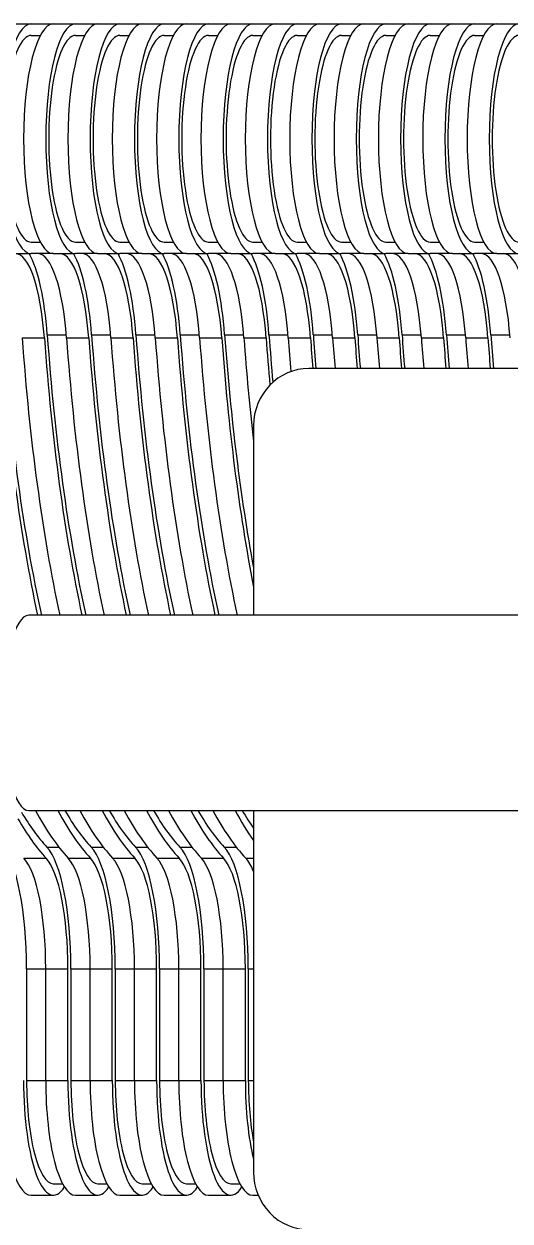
# Model space of a CAD drawing. Header units: millimetres. Extents: x 3795014 to 4300160, y 3869364 to 4016788.
# Drawn here: x 4226383.2 to 4226404.3, y 3922799.4 to 3922851.5 of the extents above; entities that cross this region are included whole.
import ezdxf

# ---------------------------------------------------------------- set-up
doc = ezdxf.new("R2010")
doc.units = ezdxf.units.MM
doc.layers.add('линия перехода', color=7, linetype='Continuous')
doc.layers.add('основная', color=7, linetype='Continuous', lineweight=50)

msp = doc.modelspace()

# ---------------------------------------------------------------- linework, layer by layer
at = {"layer": 'линия перехода', "color": 0, "linetype": 'Continuous', "lineweight": -3}
for p, q in [((4226383.1, 3922837.865), (4226384.066, 3922837.865)), ((4226384.191, 3922837.998), (4226385.022, 3922837.998)), ((4226385.032, 3922837.865), (4226385.998, 3922837.865)), ((4226386.123, 3922837.998), (4226386.954, 3922837.998)), ((4226386.964, 3922837.865), (4226387.93, 3922837.865)), ((4226388.054, 3922837.998), (4226388.885, 3922837.998)), ((4226388.895, 3922837.865), (4226389.861, 3922837.865)), ((4226389.986, 3922837.998), (4226390.817, 3922837.998)), ((4226390.827, 3922837.865), (4226391.793, 3922837.865)), ((4226391.918, 3922837.998), (4226392.749, 3922837.998)), ((4226392.759, 3922837.865), (4226393.725, 3922837.865)), ((4226393.85, 3922837.998), (4226394.68, 3922837.998)), ((4226394.69, 3922837.865), (4226395.656, 3922837.865)), ((4226395.781, 3922837.998), (4226396.612, 3922837.998)), ((4226396.622, 3922837.865), (4226397.588, 3922837.865)), ((4226397.713, 3922837.998), (4226398.544, 3922837.998)), ((4226398.554, 3922837.865), (4226399.52, 3922837.865)), ((4226399.645, 3922837.998), (4226400.475, 3922837.998)), ((4226400.485, 3922837.865), (4226401.451, 3922837.865)), ((4226401.576, 3922837.998), (4226402.407, 3922837.998)), ((4226402.417, 3922837.865), (4226403.383, 3922837.865)), ((4226403.508, 3922837.998), (4226404.339, 3922837.998)), ((4226384.177, 3922815.69), (4226384.698, 3922815.69)), ((4226386.109, 3922815.69), (4226386.63, 3922815.69)), ((4226388.041, 3922815.69), (4226388.562, 3922815.69)), ((4226389.972, 3922815.69), (4226390.493, 3922815.69)), ((4226391.904, 3922815.69), (4226392.425, 3922815.69)), ((4226383.177, 3922815.208), (4226384.143, 3922815.208)), ((4226385.109, 3922815.208), (4226386.074, 3922815.208)), ((4226387.04, 3922815.208), (4226388.006, 3922815.208)), ((4226388.972, 3922815.208), (4226389.938, 3922815.208)), ((4226390.904, 3922815.208), (4226391.87, 3922815.208)), ((4226392.835, 3922815.208), (4226393.176, 3922815.208)), ((4226383.291, 3922810.389), (4226384.127, 3922810.389)), ((4226384.127, 3922810.389), (4226385.093, 3922810.389)), ((4226385.223, 3922810.389), (4226386.059, 3922810.389)), ((4226386.059, 3922810.389), (4226387.025, 3922810.389)), ((4226387.154, 3922810.389), (4226387.991, 3922810.389)), ((4226387.991, 3922810.389), (4226388.956, 3922810.389)), ((4226389.086, 3922810.389), (4226389.922, 3922810.389)), ((4226389.922, 3922810.389), (4226390.888, 3922810.389)), ((4226391.018, 3922810.389), (4226391.854, 3922810.389)), ((4226391.854, 3922810.389), (4226392.82, 3922810.389)), ((4226392.949, 3922810.389), (4226393.176, 3922810.389)), ((4226383.291, 3922805.531), (4226384.127, 3922805.531)), ((4226384.127, 3922805.531), (4226385.093, 3922805.531)), ((4226385.223, 3922805.531), (4226386.059, 3922805.531)), ((4226386.059, 3922805.531), (4226387.025, 3922805.531)), ((4226387.154, 3922805.531), (4226387.991, 3922805.531)), ((4226387.991, 3922805.531), (4226388.956, 3922805.531)), ((4226389.086, 3922805.531), (4226389.922, 3922805.531)), ((4226389.922, 3922805.531), (4226390.888, 3922805.531)), ((4226391.018, 3922805.531), (4226391.854, 3922805.531)), ((4226391.854, 3922805.531), (4226392.82, 3922805.531)), ((4226392.949, 3922805.531), (4226393.176, 3922805.531))]:
    msp.add_line(p, q, dxfattribs=at)
at = {"layer": 'основная', "color": 0, "linetype": 'Continuous', "lineweight": -3}
for p, q in [((4226382.524, 3922851.531), (4226383.49, 3922851.531)), ((4226383.49, 3922851.531), (4226384.456, 3922851.531)), ((4226384.456, 3922851.531), (4226385.422, 3922851.531)), ((4226385.422, 3922851.531), (4226386.388, 3922851.531)), ((4226386.388, 3922851.531), (4226387.353, 3922851.531)), ((4226387.353, 3922851.531), (4226388.319, 3922851.531)), ((4226388.319, 3922851.531), (4226389.285, 3922851.531)), ((4226389.285, 3922851.531), (4226390.251, 3922851.531)), ((4226390.251, 3922851.531), (4226391.217, 3922851.531)), ((4226391.217, 3922851.531), (4226392.183, 3922851.531)), ((4226392.183, 3922851.531), (4226393.148, 3922851.531)), ((4226393.148, 3922851.531), (4226394.114, 3922851.531)), ((4226394.114, 3922851.531), (4226395.08, 3922851.531)), ((4226395.08, 3922851.531), (4226396.046, 3922851.531)), ((4226396.046, 3922851.531), (4226397.012, 3922851.531)), ((4226397.012, 3922851.531), (4226397.978, 3922851.531)), ((4226397.978, 3922851.531), (4226398.943, 3922851.531)), ((4226398.943, 3922851.531), (4226399.909, 3922851.531)), ((4226399.909, 3922851.531), (4226400.875, 3922851.531)), ((4226400.875, 3922851.531), (4226401.841, 3922851.531)), ((4226401.841, 3922851.531), (4226402.807, 3922851.531)), ((4226402.807, 3922851.531), (4226403.773, 3922851.531)), ((4226403.773, 3922851.531), (4226404.738, 3922851.531)), ((4226383.49, 3922851.031), (4226383.891, 3922851.031)), ((4226385.422, 3922851.031), (4226385.823, 3922851.031)), ((4226387.353, 3922851.031), (4226387.754, 3922851.031)), ((4226389.285, 3922851.031), (4226389.686, 3922851.031)), ((4226391.217, 3922851.031), (4226391.618, 3922851.031)), ((4226393.148, 3922851.031), (4226393.549, 3922851.031)), ((4226395.08, 3922851.031), (4226395.481, 3922851.031)), ((4226397.012, 3922851.031), (4226397.413, 3922851.031)), ((4226398.943, 3922851.031), (4226399.345, 3922851.031)), ((4226400.875, 3922851.031), (4226401.276, 3922851.031)), ((4226402.807, 3922851.031), (4226403.208, 3922851.031)), ((4226383.49, 3922842.031), (4226383.891, 3922842.031)), ((4226385.422, 3922842.031), (4226385.823, 3922842.031)), ((4226387.353, 3922842.031), (4226387.754, 3922842.031)), ((4226389.285, 3922842.031), (4226389.686, 3922842.031)), ((4226391.217, 3922842.031), (4226391.618, 3922842.031)), ((4226393.148, 3922842.031), (4226393.549, 3922842.031)), ((4226395.08, 3922842.031), (4226395.481, 3922842.031)), ((4226397.012, 3922842.031), (4226397.413, 3922842.031)), ((4226398.943, 3922842.031), (4226399.345, 3922842.031)), ((4226400.875, 3922842.031), (4226401.276, 3922842.031)), ((4226402.807, 3922842.031), (4226403.208, 3922842.031)), ((4226382.524, 3922841.531), (4226383.49, 3922841.531)), ((4226384.456, 3922841.531), (4226383.49, 3922841.531)), ((4226384.456, 3922841.531), (4226385.422, 3922841.531)), ((4226386.388, 3922841.531), (4226385.422, 3922841.531)), ((4226386.388, 3922841.531), (4226387.353, 3922841.531)), ((4226388.319, 3922841.531), (4226387.353, 3922841.531)), ((4226388.319, 3922841.531), (4226389.285, 3922841.531)), ((4226390.251, 3922841.531), (4226389.285, 3922841.531)), ((4226390.251, 3922841.531), (4226391.217, 3922841.531)), ((4226392.183, 3922841.531), (4226391.217, 3922841.531)), ((4226392.183, 3922841.531), (4226393.148, 3922841.531)), ((4226394.114, 3922841.531), (4226393.148, 3922841.531)), ((4226394.114, 3922841.531), (4226395.08, 3922841.531)), ((4226396.046, 3922841.531), (4226395.08, 3922841.531)), ((4226396.046, 3922841.531), (4226397.012, 3922841.531)), ((4226397.978, 3922841.531), (4226397.012, 3922841.531)), ((4226397.978, 3922841.531), (4226398.943, 3922841.531)), ((4226399.909, 3922841.531), (4226398.943, 3922841.531)), ((4226399.909, 3922841.531), (4226400.875, 3922841.531)), ((4226401.841, 3922841.531), (4226400.875, 3922841.531)), ((4226401.841, 3922841.531), (4226402.807, 3922841.531)), ((4226403.773, 3922841.531), (4226402.807, 3922841.531)), ((4226403.773, 3922841.531), (4226404.738, 3922841.531)), ((4226405.249, 3922836.531), (4226395.591, 3922836.531)), ((4226393.176, 3922834.031), (4226393.176, 3922825.781)), ((4226468.376, 3922825.781), (4226383.383, 3922825.781)), ((4226383.383, 3922817.281), (4226468.376, 3922817.281)), ((4226393.176, 3922817.281), (4226393.176, 3922801.531)), ((4226383.291, 3922810.389), (4226383.291, 3922805.531)), ((4226384.127, 3922805.531), (4226384.127, 3922810.389)), ((4226385.093, 3922805.531), (4226385.093, 3922810.389)), ((4226385.223, 3922810.389), (4226385.223, 3922805.531)), ((4226386.059, 3922805.531), (4226386.059, 3922810.389)), ((4226387.025, 3922805.531), (4226387.025, 3922810.389)), ((4226387.154, 3922810.389), (4226387.154, 3922805.531)), ((4226387.991, 3922805.531), (4226387.991, 3922810.389)), ((4226388.956, 3922805.531), (4226388.956, 3922810.389)), ((4226389.086, 3922810.389), (4226389.086, 3922805.531)), ((4226389.922, 3922805.531), (4226389.922, 3922810.389)), ((4226390.888, 3922805.531), (4226390.888, 3922810.389)), ((4226391.018, 3922810.389), (4226391.018, 3922805.531)), ((4226391.854, 3922805.531), (4226391.854, 3922810.389)), ((4226392.82, 3922805.531), (4226392.82, 3922810.389)), ((4226392.949, 3922810.389), (4226392.949, 3922805.531)), ((4226384.457, 3922801.031), (4226384.858, 3922801.031)), ((4226386.389, 3922801.031), (4226386.79, 3922801.031)), ((4226388.321, 3922801.031), (4226388.722, 3922801.031)), ((4226390.252, 3922801.031), (4226390.653, 3922801.031)), ((4226392.184, 3922801.031), (4226392.585, 3922801.031)), ((4226383.491, 3922800.531), (4226384.457, 3922800.531)), ((4226385.423, 3922800.531), (4226386.389, 3922800.531)), ((4226387.355, 3922800.531), (4226388.321, 3922800.531)), ((4226389.286, 3922800.531), (4226390.252, 3922800.531)), ((4226391.218, 3922800.531), (4226392.184, 3922800.531)), ((4226393.15, 3922800.531), (4226393.378, 3922800.531))]:
    msp.add_line(p, q, dxfattribs=at)
for centre, major_axis, ratio, start_param, end_param in [((4226383.49, 3922846.531), (0, -5), 0.259156, 3.141593, 6.283185), ((4226384.456, 3922846.531), (0, -5), 0.259156, 3.141593, 6.283185), ((4226385.422, 3922846.531), (0, -5), 0.259156, 3.141593, 6.283185), ((4226386.388, 3922846.531), (0, -5), 0.259156, 3.141593, 6.283185), ((4226387.353, 3922846.531), (0, -5), 0.259156, 3.141593, 6.283185), ((4226388.319, 3922846.531), (0, -5), 0.259156, 3.141593, 6.283185), ((4226389.285, 3922846.531), (0, -5), 0.259156, 3.141593, 6.283185), ((4226390.251, 3922846.531), (0, -5), 0.259156, 3.141593, 6.283185), ((4226391.217, 3922846.531), (0, -5), 0.259156, 3.141593, 6.283185), ((4226392.183, 3922846.531), (0, -5), 0.259156, 3.141593, 6.283185), ((4226393.148, 3922846.531), (0, -5), 0.259156, 3.141593, 6.283185), ((4226394.114, 3922846.531), (0, -5), 0.259156, 3.141593, 6.283185), ((4226395.08, 3922846.531), (0, -5), 0.259156, 3.141593, 6.283185), ((4226396.046, 3922846.531), (0, -5), 0.259156, 3.141593, 6.283185), ((4226397.012, 3922846.531), (0, -5), 0.259156, 3.141593, 6.283185), ((4226397.978, 3922846.531), (0, -5), 0.259156, 3.141593, 6.283185), ((4226398.943, 3922846.531), (0, -5), 0.259156, 3.141593, 6.283185), ((4226399.909, 3922846.531), (0, -5), 0.259156, 3.141593, 6.283185), ((4226400.875, 3922846.531), (0, -5), 0.259156, 3.141593, 6.283185), ((4226401.841, 3922846.531), (0, -5), 0.259156, 3.141593, 6.283185), ((4226402.807, 3922846.531), (0, -5), 0.259156, 3.141593, 6.283185), ((4226403.773, 3922846.531), (0, -5), 0.259156, 3.141593, 6.283185), ((4226404.738, 3922846.531), (0, -5), 0.259156, 3.141593, 6.283185), ((4226383.49, 3922846.531), (0, 4.5), 0.259156, 0, 3.141593), ((4226385.422, 3922846.531), (0, 4.5), 0.259156, 0, 3.141593), ((4226387.353, 3922846.531), (0, 4.5), 0.259156, 0, 3.141593), ((4226389.285, 3922846.531), (0, 4.5), 0.259156, 0, 3.141593), ((4226391.217, 3922846.531), (0, 4.5), 0.259156, 0, 3.141593), ((4226393.148, 3922846.531), (0, 4.5), 0.259156, 0, 3.141593), ((4226395.08, 3922846.531), (0, 4.5), 0.259156, 0, 3.141593), ((4226397.012, 3922846.531), (0, 4.5), 0.259156, 0, 3.141593), ((4226398.943, 3922846.531), (0, 4.5), 0.259156, 0, 3.141593), ((4226400.875, 3922846.531), (0, 4.5), 0.259156, 0, 3.141593), ((4226402.807, 3922846.531), (0, 4.5), 0.259156, 0, 3.141593), ((4226404.738, 3922846.531), (0, 4.5), 0.259156, 0, 3.141593), ((4226382.817, 3922836.531), (0, -5), 0.259156, 1.840729, 3.141593), ((4226382.817, 3922836.531), (0, 5.5), 0.259156, 4.982322, 5.853486), ((4226383.783, 3922836.531), (0, -5), 0.259156, 1.840729, 3.141593), ((4226384.749, 3922836.531), (0, -5), 0.259156, 1.840729, 3.141593), ((4226384.749, 3922836.531), (0, 5.5), 0.259156, 4.982322, 5.853486), ((4226385.715, 3922836.531), (0, -5), 0.259156, 1.840729, 3.141593), ((4226386.681, 3922836.531), (0, -5), 0.259156, 1.840729, 3.141593), ((4226386.681, 3922836.531), (0, 5.5), 0.259156, 4.982322, 5.853486), ((4226387.647, 3922836.531), (0, -5), 0.259156, 1.840729, 3.141593), ((4226388.612, 3922836.531), (0, -5), 0.259156, 1.840729, 3.141593), ((4226388.612, 3922836.531), (0, 5.5), 0.259156, 4.982322, 5.853486), ((4226389.578, 3922836.531), (0, -5), 0.259156, 1.840729, 3.141593), ((4226390.544, 3922836.531), (0, -5), 0.259156, 1.840729, 3.141593), ((4226390.544, 3922836.531), (0, 5.5), 0.259156, 4.982322, 5.853486), ((4226391.51, 3922836.531), (0, -5), 0.259156, 1.840729, 3.141593), ((4226392.476, 3922836.531), (0, -5), 0.259156, 1.840729, 3.141593), ((4226392.476, 3922836.531), (0, 5.5), 0.259156, 4.982322, 5.853486), ((4226393.442, 3922836.531), (0, -5), 0.259156, 1.840729, 3.141593), ((4226394.407, 3922836.531), (0, -5), 0.259156, 1.840729, 3.141593), ((4226394.407, 3922836.531), (0, 5.5), 0.259156, 4.982322, 5.853486), ((4226395.373, 3922836.531), (0, -5), 0.259156, 1.840729, 3.141593), ((4226396.339, 3922836.531), (0, -5), 0.259156, 1.840729, 3.141593), ((4226396.339, 3922836.531), (0, 5.5), 0.259156, 4.982322, 5.853486), ((4226397.305, 3922836.531), (0, -5), 0.259156, 1.840729, 3.141593), ((4226398.271, 3922836.531), (0, -5), 0.259156, 1.840729, 3.141593), ((4226398.271, 3922836.531), (0, 5.5), 0.259156, 4.982322, 5.853486), ((4226399.237, 3922836.531), (0, -5), 0.259156, 1.840729, 3.141593), ((4226400.202, 3922836.531), (0, -5), 0.259156, 1.840729, 3.141593), ((4226400.202, 3922836.531), (0, 5.5), 0.259156, 4.982322, 5.853486), ((4226401.168, 3922836.531), (0, -5), 0.259156, 1.840729, 3.141593), ((4226402.134, 3922836.531), (0, -5), 0.259156, 1.840729, 3.141593), ((4226402.134, 3922836.531), (0, 5.5), 0.259156, 4.982322, 5.853486), ((4226403.1, 3922836.531), (0, -5), 0.259156, 1.840729, 3.141593), ((4226404.066, 3922836.531), (0, -5), 0.259156, 1.840729, 3.141593), ((4226390.252, 3922846.531), (0, -32.5), 0.259156, -1.300864, -0.878299), ((4226390.252, 3922846.531), (0, -32), 0.259156, -1.300864, -0.865266), ((4226391.218, 3922846.531), (0, -32.5), 0.259156, -1.300864, -0.878299), ((4226392.184, 3922846.531), (0, -32.5), 0.259156, -1.300864, -0.878299), ((4226392.184, 3922846.531), (0, -32), 0.259156, -1.300864, -0.865266), ((4226393.15, 3922846.531), (0, -32.5), 0.259156, -1.300864, -0.878299), ((4226394.116, 3922846.531), (0, -32.5), 0.259156, -1.300864, -0.878299), ((4226394.116, 3922846.531), (0, -32), 0.259156, -1.300864, -0.865266), ((4226395.081, 3922846.531), (0, -32.5), 0.259156, -1.300864, -0.878299), ((4226396.047, 3922846.531), (0, -32.5), 0.259156, -1.300864, -0.878299), ((4226396.047, 3922846.531), (0, -32), 0.259156, -1.300864, -0.865266), ((4226397.013, 3922846.531), (0, -32.5), 0.259156, -1.300864, -0.878299), ((4226397.979, 3922846.531), (0, -32.5), 0.259156, -1.300864, -0.878299), ((4226397.979, 3922846.531), (0, -32), 0.259156, -1.300864, -0.865266), ((4226398.945, 3922846.531), (0, -32.5), 0.259156, -1.300864, -0.878299), ((4226399.911, 3922846.531), (0, -32.5), 0.259156, -1.300864, -0.926506), ((4226399.911, 3922846.531), (0, -32), 0.259156, -1.300864, -0.947603), ((4226400.876, 3922846.531), (0, -32.5), 0.259156, -1.300864, -1.153525), ((4226401.842, 3922846.531), (0, -32.5), 0.259156, -1.300864, -1.234516), ((4226401.842, 3922846.531), (0, -32), 0.259156, -1.300864, -1.23305), ((4226402.808, 3922846.531), (0, -32.5), 0.259156, -1.300864, -1.253629), ((4226403.774, 3922846.531), (0, -32.5), 0.259156, -1.300864, -1.25803), ((4226403.774, 3922846.531), (0, -32), 0.259156, -1.300864, -1.252973), ((4226404.74, 3922846.531), (0, -32.5), 0.259156, -1.300864, -1.25803), ((4226405.706, 3922846.531), (0, -32.5), 0.259156, -1.300864, -1.25803), ((4226405.706, 3922846.531), (0, -32), 0.259156, -1.300864, -1.252973), ((4226406.671, 3922846.531), (0, -32.5), 0.259156, -1.300864, -1.25803), ((4226407.637, 3922846.531), (0, -32.5), 0.259156, -1.300864, -1.25803), ((4226407.637, 3922846.531), (0, -32), 0.259156, -1.300864, -1.252973), ((4226408.603, 3922846.531), (0, -32.5), 0.259156, -1.300864, -1.25803), ((4226409.569, 3922846.531), (0, -32.5), 0.259156, -1.300864, -1.25803), ((4226409.569, 3922846.531), (0, -32), 0.259156, -1.300864, -1.252973), ((4226410.535, 3922846.531), (0, -32.5), 0.259156, -1.300864, -1.25803), ((4226411.501, 3922846.531), (0, -32.5), 0.259156, -1.300864, -1.25803), ((4226411.501, 3922846.531), (0, -32), 0.259156, -1.300864, -1.252973), ((4226395.591, 3922834.031), (0, 2.5), 0.965835, 0, 1.570796), ((4226383.383, 3922821.531), (0, -4.25), 0.259156, 3.141593, 6.283185), ((4226386.389, 3922846.531), (0, -32), 0.259156, -0.411991, -0.269933), ((4226387.355, 3922846.531), (0, -32.5), 0.259156, -0.451027, -0.269933), ((4226388.321, 3922846.531), (0, -32.5), 0.259156, -0.451027, -0.269933), ((4226388.321, 3922846.531), (0, -32), 0.259156, -0.417606, -0.269933), ((4226389.286, 3922846.531), (0, -32.5), 0.259156, -0.451027, -0.269933), ((4226390.252, 3922846.531), (0, -32.5), 0.259156, -0.451027, -0.269933), ((4226390.252, 3922846.531), (0, -32), 0.259156, -0.417606, -0.269933), ((4226391.218, 3922846.531), (0, -32.5), 0.259156, -0.451027, -0.269933), ((4226392.184, 3922846.531), (0, -32.5), 0.259156, -0.451027, -0.269933), ((4226392.184, 3922846.531), (0, -32), 0.259156, -0.417606, -0.269933), ((4226393.15, 3922846.531), (0, -32.5), 0.259156, -0.451027, -0.269933), ((4226394.116, 3922846.531), (0, -32.5), 0.259156, -0.451027, -0.269933), ((4226394.116, 3922846.531), (0, -32), 0.259156, -0.417606, -0.269933), ((4226395.081, 3922846.531), (0, -32.5), 0.259156, -0.451027, -0.269933), ((4226396.047, 3922846.531), (0, -32.5), 0.259156, -0.451027, -0.347807), ((4226396.047, 3922846.531), (0, -32), 0.259156, -0.417606, -0.353478), ((4226386.389, 3922846.531), (0, -32.5), 0.259156, -0.424803, -0.269933), ((4226381.866, 3922810.389), (0, 5.5), 0.259156, 4.712389, 6.013253), ((4226383.797, 3922810.389), (0, 5.5), 0.259156, 4.712389, 6.013253), ((4226385.729, 3922810.389), (0, 5.5), 0.259156, 4.712389, 6.013253), ((4226387.661, 3922810.389), (0, 5.5), 0.259156, 4.712389, 6.013253), ((4226389.592, 3922810.389), (0, 5.5), 0.259156, 4.712389, 6.013253), ((4226391.524, 3922810.389), (0, 5.5), 0.259156, 4.712389, 6.013253), ((4226382.831, 3922810.389), (0, 5), 0.259156, 4.712389, 6.013253), ((4226383.797, 3922810.389), (0, 5), 0.259156, 4.712389, 6.013253), ((4226384.763, 3922810.389), (0, 5), 0.259156, 4.712389, 6.013253), ((4226385.729, 3922810.389), (0, 5), 0.259156, 4.712389, 6.013253), ((4226386.695, 3922810.389), (0, 5), 0.259156, 4.712389, 6.013253), ((4226387.661, 3922810.389), (0, 5), 0.259156, 4.712389, 6.013253), ((4226388.626, 3922810.389), (0, 5), 0.259156, 4.712389, 6.013253), ((4226389.592, 3922810.389), (0, -5), 0.259156, 1.570796, 2.87166), ((4226390.558, 3922810.389), (0, 5), 0.259156, 4.712389, 6.013253), ((4226391.524, 3922810.389), (0, 5), 0.259156, 4.712389, 6.013253), ((4226392.49, 3922810.389), (0, -5), 0.259156, -3.700107, -3.411525), ((4226383.491, 3922805.531), (0, 5), 0.259156, 1.570796, 3.141593), ((4226384.457, 3922805.531), (0, 5), 0.259156, 1.570796, 3.523493), ((4226384.457, 3922805.531), (0, 4.5), 0.259156, 1.570796, 3.141593), ((4226385.423, 3922805.531), (0, 5), 0.259156, 1.570796, 3.141593), ((4226386.389, 3922805.531), (0, 5), 0.259156, 1.570796, 3.523493), ((4226386.389, 3922805.531), (0, 4.5), 0.259156, 1.570796, 3.141593), ((4226387.355, 3922805.531), (0, 5), 0.259156, 1.570796, 3.141593), ((4226388.321, 3922805.531), (0, 5), 0.259156, 1.570796, 3.523493), ((4226388.321, 3922805.531), (0, 4.5), 0.259156, 1.570796, 3.141593), ((4226389.286, 3922805.531), (0, 5), 0.259156, 1.570796, 3.141593), ((4226390.252, 3922805.531), (0, 5), 0.259156, 1.570796, 3.523493), ((4226390.252, 3922805.531), (0, 4.5), 0.259156, 1.570796, 3.141593), ((4226391.218, 3922805.531), (0, 5), 0.259156, 1.570796, 3.141593), ((4226392.184, 3922805.531), (0, 5), 0.259156, 1.570796, 3.523493), ((4226392.184, 3922805.531), (0, 4.5), 0.259156, 1.570796, 3.141593), ((4226393.15, 3922805.531), (0, 5), 0.259156, 1.570796, 3.141593), ((4226394.116, 3922805.531), (0, 5), 0.259156, 1.570796, 2.330988), ((4226394.116, 3922805.531), (0, 4.5), 0.259156, 1.570796, 2.205535), ((4226395.591, 3922801.531), (0, 2.5), 0.965835, 1.570796, 3.141593)]:
    msp.add_ellipse(centre, major_axis=major_axis, ratio=ratio, start_param=start_param, end_param=end_param, dxfattribs=at)

doc.saveas('drawing.dxf')
